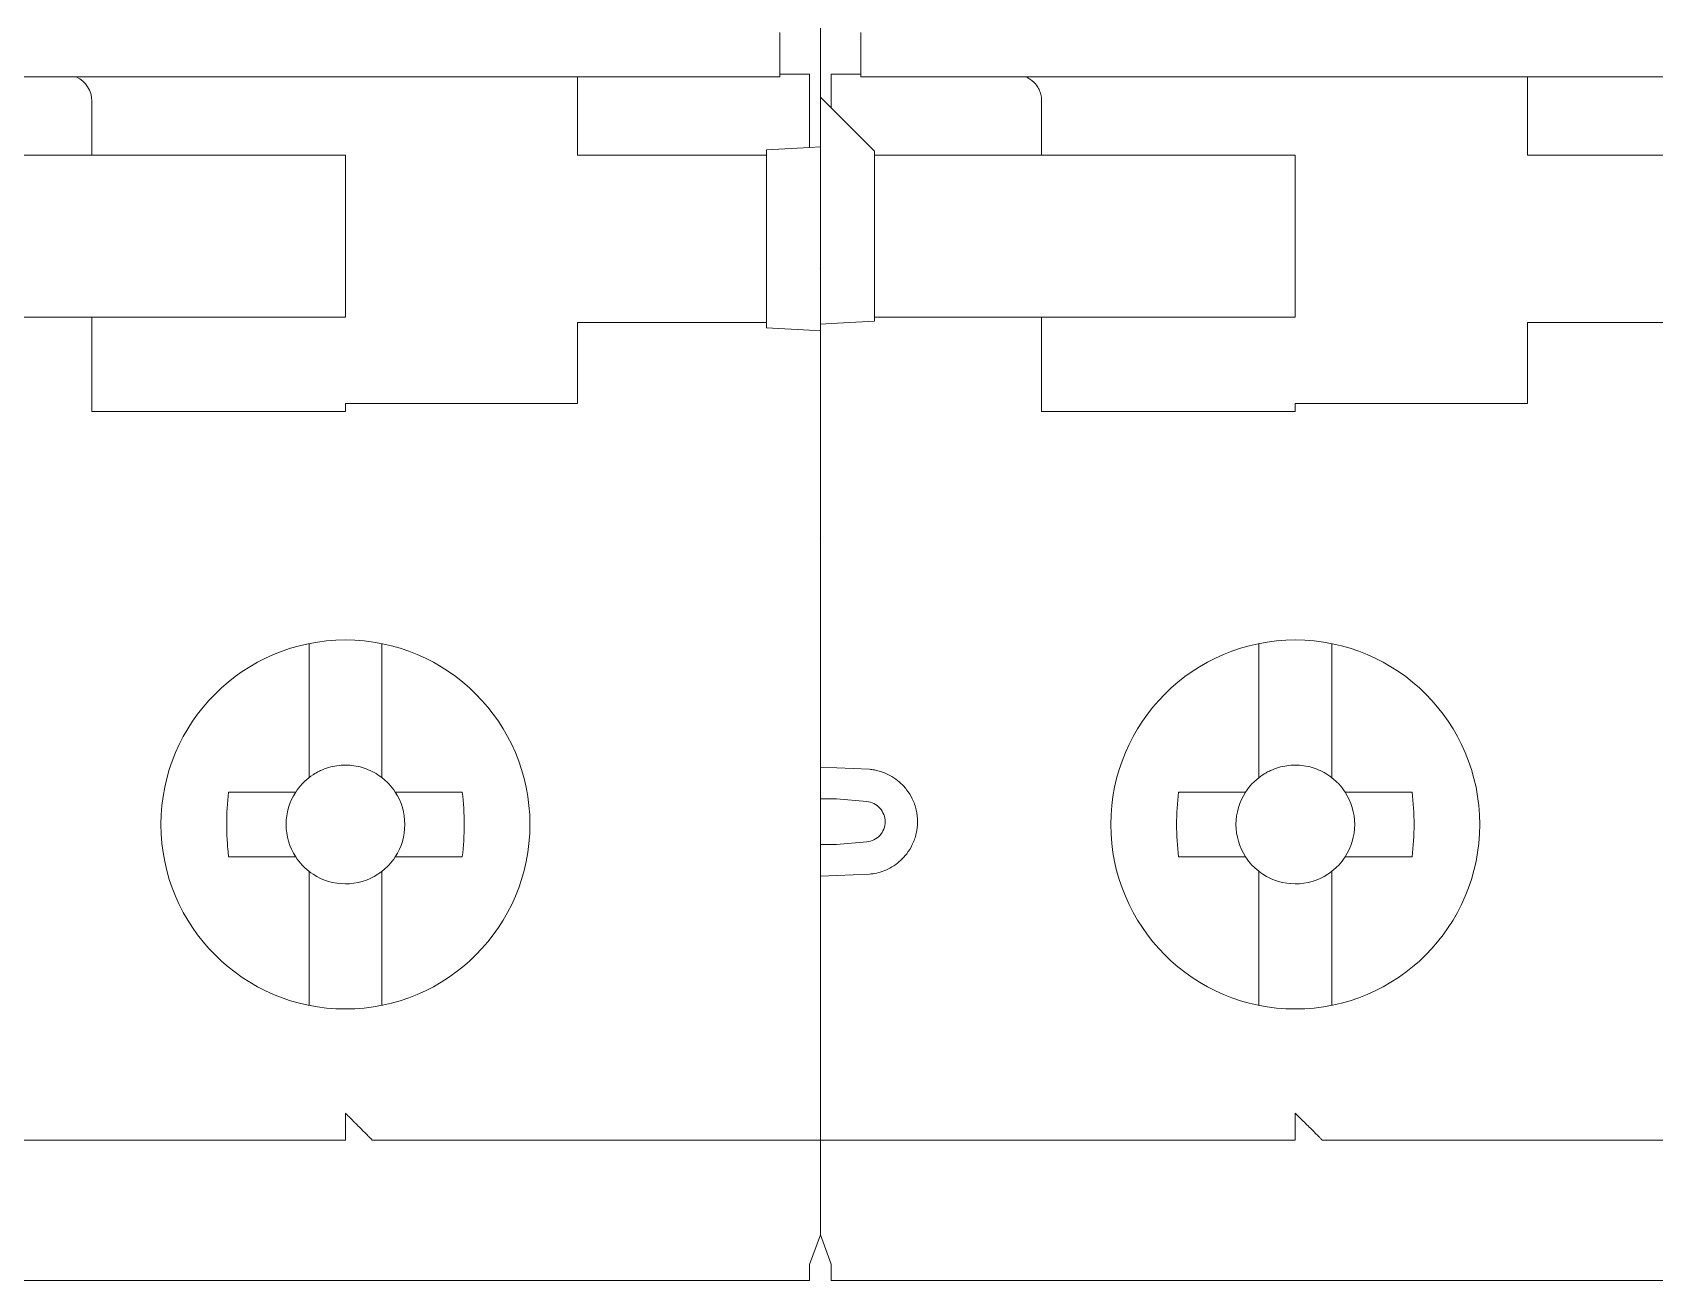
# Model space of a CAD drawing. Header units: millimetres. Extents: x 1359 to 3577, y 1336 to 3557.
# Drawn here: x 2049.47 to 2079.53, y 2922.51 to 2945.63 of the extents above; entities that cross this region are included whole.
import ezdxf

# ---------------------------------------------------------------- set-up
doc = ezdxf.new("R2010")
doc.units = ezdxf.units.MM
doc.layers.add('000-PI-Oprema', color=30, linetype='Continuous', lineweight=5)

msp = doc.modelspace()

# ---------------------------------------------------------------- linework, layer by layer
at = {"layer": '000-PI-Oprema', "color": 0, "lineweight": 0}
for p, q in [((2064.071, 2944.432), (2064.071, 2945.706)), ((2064.071, 2945.706), (2064.071, 2943.509)), ((2033.721, 2944.809), (2059.221, 2944.809)), ((2059.221, 2944.808), (2063.322, 2944.808)), ((2059.571, 2944.808), (2059.571, 2943.356)), ((2063.871, 2944.856), (2063.321, 2944.856)), ((2063.871, 2944.856), (2063.871, 2943.498)), ((2064.821, 2944.856), (2064.271, 2944.856)), ((2064.821, 2944.808), (2068.921, 2944.808)), ((2068.921, 2944.809), (2094.421, 2944.809)), ((2077.171, 2943.356), (2077.171, 2944.809)), ((2050.571, 2943.356), (2050.571, 2944.356)), ((2064.071, 2940.256), (2064.071, 2944.432)), ((2064.071, 2944.432), (2064.271, 2944.232)), ((2064.271, 2944.232), (2064.271, 2944.356)), ((2068.171, 2943.356), (2068.171, 2944.356)), ((2064.271, 2944.232), (2065.071, 2943.432)), ((2063.071, 2943.456), (2063.871, 2943.498)), ((2063.071, 2943.356), (2063.071, 2943.456)), ((2064.071, 2943.509), (2063.871, 2943.498)), ((2064.071, 2943.509), (2064.071, 2940.104)), ((2065.071, 2943.432), (2065.071, 2943.356)), ((2047.471, 2943.356), (2050.571, 2943.356)), ((2050.971, 2943.356), (2050.571, 2943.356)), ((2055.271, 2943.356), (2050.971, 2943.356)), ((2055.271, 2940.356), (2055.271, 2943.356)), ((2059.971, 2943.356), (2059.571, 2943.356)), ((2059.971, 2943.356), (2063.071, 2943.356)), ((2063.071, 2940.256), (2063.071, 2943.356)), ((2068.171, 2943.356), (2065.071, 2943.356)), ((2065.071, 2943.356), (2065.071, 2940.356)), ((2068.171, 2943.356), (2068.571, 2943.356)), ((2068.571, 2943.356), (2072.871, 2943.356)), ((2072.871, 2943.356), (2072.871, 2940.356)), ((2077.571, 2943.356), (2077.171, 2943.356)), ((2077.571, 2943.356), (2080.671, 2943.356)), ((2064.071, 2941.256), (2064.066, 2941.261)), ((2064.076, 2941.056), (2064.071, 2941.056)), ((2050.571, 2940.356), (2047.471, 2940.356)), ((2050.571, 2938.606), (2050.571, 2940.356)), ((2050.571, 2940.356), (2050.971, 2940.356)), ((2050.971, 2940.356), (2055.271, 2940.356)), ((2059.971, 2940.256), (2059.571, 2940.256)), ((2059.571, 2938.756), (2059.571, 2940.256)), ((2059.971, 2940.256), (2063.071, 2940.256)), ((2063.071, 2940.156), (2063.071, 2940.256)), ((2063.871, 2940.114), (2063.071, 2940.156)), ((2064.071, 2940.104), (2063.871, 2940.114)), ((2064.071, 2940.228), (2064.271, 2940.238)), ((2064.071, 2940.228), (2064.071, 2932.333)), ((2064.071, 2940.104), (2064.071, 2925.956)), ((2065.071, 2940.28), (2064.271, 2940.238)), ((2065.071, 2940.356), (2065.071, 2940.28)), ((2068.171, 2940.356), (2065.071, 2940.356)), ((2068.171, 2938.606), (2068.171, 2940.356)), ((2068.171, 2940.356), (2068.571, 2940.356)), ((2072.871, 2940.356), (2068.571, 2940.356)), ((2077.571, 2940.256), (2077.171, 2940.256)), ((2077.171, 2940.256), (2077.171, 2938.756)), ((2080.671, 2940.256), (2077.571, 2940.256)), ((2055.271, 2938.606), (2050.571, 2938.606)), ((2055.271, 2938.756), (2055.271, 2938.606)), ((2055.271, 2938.756), (2059.571, 2938.756)), ((2072.871, 2938.606), (2068.171, 2938.606)), ((2072.871, 2938.756), (2072.871, 2938.606)), ((2077.171, 2938.756), (2072.871, 2938.756)), ((2064.066, 2936.251), (2064.071, 2936.256)), ((2064.071, 2936.456), (2064.076, 2936.456)), ((2054.596, 2934.307), (2054.596, 2934.232)), ((2054.596, 2934.232), (2054.596, 2932.113)), ((2055.946, 2934.232), (2055.946, 2934.307)), ((2055.946, 2931.825), (2055.946, 2934.232)), ((2072.196, 2934.295), (2072.196, 2934.232)), ((2072.196, 2934.232), (2072.196, 2932.113)), ((2073.546, 2934.232), (2073.546, 2934.295)), ((2073.546, 2932.113), (2073.546, 2934.232)), ((2064.071, 2932.159), (2064.071, 2932.332)), ((2064.981, 2931.978), (2064.071, 2932.016)), ((2072.196, 2932.113), (2072.196, 2931.825)), ((2073.546, 2932.113), (2073.546, 2931.825)), ((2053.107, 2931.556), (2053.965, 2931.556)), ((2057.435, 2931.556), (2056.577, 2931.556)), ((2064.071, 2930.584), (2064.071, 2931.429)), ((2064.371, 2931.429), (2064.929, 2931.38)), ((2070.707, 2931.556), (2071.565, 2931.556)), ((2075.035, 2931.556), (2074.177, 2931.556)), ((2064.929, 2930.633), (2064.371, 2930.584)), ((2053.965, 2930.356), (2053.107, 2930.356)), ((2057.435, 2930.356), (2056.577, 2930.356)), ((2071.565, 2930.356), (2070.707, 2930.356)), ((2075.035, 2930.356), (2074.177, 2930.356)), ((2064.071, 2929.997), (2064.981, 2930.035)), ((2072.196, 2930.088), (2072.196, 2929.8)), ((2073.546, 2930.088), (2073.546, 2929.8)), ((2054.596, 2929.8), (2054.596, 2927.68)), ((2055.946, 2927.68), (2055.946, 2929.8)), ((2064.071, 2929.68), (2064.071, 2929.734)), ((2064.071, 2929.68), (2064.071, 2925.956)), ((2072.196, 2929.8), (2072.196, 2927.68)), ((2073.546, 2927.68), (2073.546, 2929.8)), ((2054.596, 2927.68), (2054.596, 2927.606)), ((2055.946, 2927.606), (2055.946, 2927.68)), ((2072.196, 2927.68), (2072.196, 2927.606)), ((2073.546, 2927.606), (2073.546, 2927.68)), ((2064.071, 2925.956), (2064.071, 2923.356)), ((2064.071, 2925.956), (2064.071, 2923.356)), ((2055.271, 2925.106), (2046.471, 2925.106)), ((2064.071, 2925.106), (2055.771, 2925.106)), ((2064.071, 2925.106), (2072.871, 2925.106)), ((2081.671, 2925.106), (2073.371, 2925.106)), ((2064.071, 2923.356), (2063.871, 2922.806)), ((2064.071, 2923.356), (2064.271, 2922.807)), ((2051.471, 2922.506), (2046.671, 2922.506)), ((2051.471, 2922.506), (2059.091, 2922.506)), ((2063.871, 2922.506), (2059.091, 2922.506)), ((2069.071, 2922.506), (2064.271, 2922.506)), ((2076.691, 2922.506), (2069.071, 2922.506)), ((2081.471, 2922.506), (2076.691, 2922.506))]:
    msp.add_line(p, q, dxfattribs=at)
for centre in [(2055.271, 2930.956), (2072.871, 2930.956)]:
    msp.add_circle(centre, 3.418, dxfattribs=at)
for centre, radius, start, end in [((2050.071, 2944.356), 0.5, 0, 64.7859), ((2055.271, 2930.956), 1.1, 136.9319, 146.9443), ((2055.271, 2930.956), 1.1, 135, 136.9319), ((2055.271, 2930.956), 1.1, 133.0681, 135), ((2055.271, 2930.956), 1.1, 123.0557, 133.0681), ((2055.271, 2930.956), 1.1, 46.9319, 56.9443), ((2055.271, 2930.956), 1.1, 45, 46.9319), ((2055.271, 2930.956), 1.1, 43.0681, 45), ((2055.271, 2930.956), 1.1, 33.0557, 43.0681), ((2072.871, 2930.956), 1.1, 136.9319, 146.9443), ((2072.871, 2930.956), 1.1, 135, 136.9319), ((2072.871, 2930.956), 1.1, 133.0681, 135), ((2072.871, 2930.956), 1.1, 123.0557, 133.0681), ((2072.871, 2930.956), 1.1, 46.9319, 56.9443), ((2072.871, 2930.956), 1.1, 33.0557, 43.0681), ((2055.271, 2930.956), 1.1, 213.0557, 223.0681), ((2055.271, 2930.956), 1.1, 223.0681, 225), ((2055.271, 2930.956), 1.1, 225, 226.9319), ((2055.271, 2930.956), 1.1, 313.0681, 315), ((2055.271, 2930.956), 1.1, 315, 316.9319), ((2055.271, 2930.956), 1.1, 316.9319, 326.9443), ((2072.871, 2930.956), 1.1, 213.0557, 223.0681), ((2072.871, 2930.956), 1.1, 223.0681, 225), ((2072.871, 2930.956), 1.1, 225, 226.9319), ((2072.871, 2930.956), 1.1, 315, 316.9319), ((2072.871, 2930.956), 1.1, 316.9319, 326.9443), ((2055.271, 2930.956), 1.1, 226.9319, 236.9443), ((2055.271, 2930.956), 1.1, 303.0557, 313.0681), ((2072.871, 2930.956), 1.1, 226.9319, 236.9443), ((2072.871, 2930.956), 1.1, 303.0557, 313.0681)]:
    msp.add_arc(centre, radius, start, end, dxfattribs=at)
for points, knots in [([(2063.321, 2945.63), (2063.321, 2945.513), (2063.321, 2945.281), (2063.321, 2945.004), (2063.321, 2944.831), (2063.321, 2944.823), (2063.322, 2944.808)], [0, 0, 0, 0, 0.264619, 0.529237, 0.793855, 1, 1, 1, 1]), ([(2064.821, 2944.808), (2064.821, 2944.823), (2064.821, 2944.831), (2064.821, 2945.004), (2064.821, 2945.281), (2064.821, 2945.513), (2064.821, 2945.63)], [0, 0, 0, 0, 0.206145, 0.470763, 0.735381, 1, 1, 1, 1]), ([(2064.271, 2944.856), (2064.271, 2944.856), (2064.271, 2944.802), (2064.271, 2944.617), (2064.271, 2944.487), (2064.271, 2944.356)], [0, 0, 0, 0, 0.5, 0.5, 1, 1, 1, 1]), ([(2067.878, 2944.808), (2067.929, 2944.78), (2068.006, 2944.739), (2068.088, 2944.639), (2068.135, 2944.552), (2068.166, 2944.456), (2068.169, 2944.389), (2068.171, 2944.356)], [0, 0, 0, 0, 0.351287, 0.528122, 0.693874, 0.849103, 1, 1, 1, 1]), ([(2055.871, 2931.878), (2055.782, 2931.936), (2055.684, 2931.981), (2055.481, 2932.041), (2055.378, 2932.056), (2055.165, 2932.056), (2055.061, 2932.041), (2054.909, 2931.996), (2054.859, 2931.977), (2054.787, 2931.944), (2054.763, 2931.932), (2054.728, 2931.913), (2054.716, 2931.906), (2054.699, 2931.896), (2054.691, 2931.891), (2054.682, 2931.885), (2054.677, 2931.882), (2054.673, 2931.881), (2054.671, 2931.878)], [0, 0, 0, 0, 0.25, 0.25, 0.5, 0.5, 0.75, 0.75, 0.875, 0.875, 0.9375, 0.9375, 0.96875, 0.96875, 0.984375, 0.992187, 0.992187, 1, 1, 1, 1]), ([(2064.071, 2931.429), (2064.071, 2931.546), (2064.071, 2931.78), (2064.071, 2932.058), (2064.071, 2932.156), (2064.071, 2932.194)], [0, 0, 0, 0, 0.378161, 0.755931, 1, 1, 1, 1]), ([(2064.981, 2931.978), (2065.011, 2931.974), (2065.072, 2931.967), (2065.16, 2931.946), (2065.271, 2931.91), (2065.399, 2931.847), (2065.544, 2931.742), (2065.675, 2931.605), (2065.783, 2931.428), (2065.855, 2931.226), (2065.879, 2931.006), (2065.855, 2930.787), (2065.784, 2930.585), (2065.675, 2930.408), (2065.545, 2930.27), (2065.399, 2930.165), (2065.257, 2930.097), (2065.117, 2930.052), (2065.026, 2930.041), (2064.981, 2930.035)], [0, 0, 0, 0, 0.031513, 0.062834, 0.094232, 0.152293, 0.210532, 0.279327, 0.348301, 0.424071, 0.50002, 0.57579, 0.651739, 0.720534, 0.789508, 0.847569, 0.905809, 0.95275, 1, 1, 1, 1]), ([(2073.471, 2931.878), (2073.382, 2931.936), (2073.284, 2931.981), (2073.081, 2932.041), (2072.978, 2932.056), (2072.765, 2932.056), (2072.661, 2932.041), (2072.509, 2931.996), (2072.459, 2931.977), (2072.387, 2931.944), (2072.363, 2931.932), (2072.328, 2931.913), (2072.316, 2931.906), (2072.299, 2931.896), (2072.291, 2931.891), (2072.282, 2931.885), (2072.277, 2931.882), (2072.273, 2931.881), (2072.271, 2931.878)], [0, 0, 0, 0, 0.25, 0.25, 0.5, 0.5, 0.75, 0.75, 0.875, 0.875, 0.9375, 0.9375, 0.96875, 0.96875, 0.984375, 0.992188, 0.992188, 1, 1, 1, 1]), ([(2053.107, 2931.556), (2053.083, 2931.357), (2053.071, 2931.157), (2053.071, 2930.856), (2053.074, 2930.756), (2053.083, 2930.606), (2053.087, 2930.556), (2053.094, 2930.481), (2053.098, 2930.443), (2053.102, 2930.4), (2053.105, 2930.378), (2053.106, 2930.369), (2053.107, 2930.362), (2053.109, 2930.359), (2053.107, 2930.356)], [0, 0, 0, 0, 0.5, 0.5, 0.75, 0.75, 0.875, 0.875, 0.9375, 0.96875, 0.984375, 0.992188, 0.992188, 1, 1, 1, 1]), ([(2054.349, 2931.556), (2054.233, 2931.378), (2054.171, 2931.17), (2054.171, 2930.744), (2054.233, 2930.535), (2054.349, 2930.356)], [0, 0, 0, 0, 0.5, 0.5, 1, 1, 1, 1]), ([(2056.193, 2930.356), (2056.309, 2930.535), (2056.371, 2930.744), (2056.371, 2931.167), (2056.31, 2931.378), (2056.193, 2931.556)], [0, 0, 0, 0, 0.5, 0.5, 1, 1, 1, 1]), ([(2064.071, 2931.429), (2064.071, 2931.429), (2064.101, 2931.429), (2064.218, 2931.429), (2064.301, 2931.429), (2064.371, 2931.429)], [0, 0, 0, 0, 0.5, 0.5, 1, 1, 1, 1]), ([(2064.929, 2931.38), (2065.021, 2931.372), (2065.11, 2931.328), (2065.235, 2931.191), (2065.271, 2931.099), (2065.271, 2930.914), (2065.235, 2930.821), (2065.11, 2930.685), (2065.021, 2930.641), (2064.929, 2930.633)], [0, 0, 0, 0, 0.25, 0.25, 0.5, 0.5, 0.75, 0.75, 1, 1, 1, 1]), ([(2071.565, 2931.556), (2071.632, 2931.556), (2071.757, 2931.556), (2071.889, 2931.556), (2071.949, 2931.556)], [0, 0, 0, 0, 0.540007, 1, 1, 1, 1]), ([(2073.793, 2930.356), (2073.909, 2930.535), (2073.971, 2930.743), (2073.971, 2931.169), (2073.909, 2931.378), (2073.793, 2931.556)], [0, 0, 0, 0, 0.5, 0.5, 1, 1, 1, 1]), ([(2064.071, 2929.734), (2064.071, 2929.738), (2064.071, 2929.762), (2064.071, 2929.936), (2064.071, 2930.228), (2064.071, 2930.465), (2064.071, 2930.584)], [0, 0, 0, 0, 0.06983, 0.379482, 0.689581, 1, 1, 1, 1]), ([(2064.071, 2930.584), (2064.071, 2930.584), (2064.104, 2930.584), (2064.215, 2930.584), (2064.293, 2930.584), (2064.371, 2930.584)], [0, 0, 0, 0, 0.5, 0.5, 1, 1, 1, 1]), ([(2071.565, 2930.356), (2071.633, 2930.356), (2071.757, 2930.356), (2071.889, 2930.356), (2071.949, 2930.356)], [0, 0, 0, 0, 0.54278, 1, 1, 1, 1]), ([(2054.671, 2930.034), (2054.849, 2929.918), (2055.057, 2929.857), (2055.482, 2929.856), (2055.693, 2929.918), (2055.871, 2930.034)], [0, 0, 0, 0, 0.5, 0.5, 1, 1, 1, 1]), ([(2072.271, 2930.034), (2072.449, 2929.918), (2072.657, 2929.857), (2073.082, 2929.856), (2073.293, 2929.918), (2073.471, 2930.034)], [0, 0, 0, 0, 0.5, 0.5, 1, 1, 1, 1]), ([(2055.271, 2925.606), (2055.271, 2925.585), (2055.271, 2925.543), (2055.271, 2925.481), (2055.271, 2925.41), (2055.271, 2925.33), (2055.271, 2925.251), (2055.271, 2925.185), (2055.271, 2925.14), (2055.271, 2925.112), (2055.271, 2925.108), (2055.271, 2925.106)], [0, 0, 0, 0, 0.080758, 0.160392, 0.240099, 0.368585, 0.500066, 0.628554, 0.760036, 0.877963, 1, 1, 1, 1]), ([(2055.271, 2925.606), (2055.292, 2925.586), (2055.329, 2925.548), (2055.382, 2925.496), (2055.425, 2925.452), (2055.482, 2925.395), (2055.55, 2925.327), (2055.627, 2925.251), (2055.689, 2925.188), (2055.736, 2925.141), (2055.766, 2925.112), (2055.769, 2925.108), (2055.771, 2925.106)], [0, 0, 0, 0, 0.090531, 0.16862, 0.234268, 0.287481, 0.430984, 0.554468, 0.680793, 0.795506, 0.900919, 1, 1, 1, 1]), ([(2072.871, 2925.606), (2072.871, 2925.585), (2072.871, 2925.543), (2072.871, 2925.481), (2072.871, 2925.41), (2072.871, 2925.33), (2072.871, 2925.251), (2072.871, 2925.185), (2072.871, 2925.14), (2072.871, 2925.112), (2072.871, 2925.108), (2072.871, 2925.106)], [0, 0, 0, 0, 0.080758, 0.160392, 0.240099, 0.368585, 0.500066, 0.628554, 0.760036, 0.877963, 1, 1, 1, 1]), ([(2073.371, 2925.106), (2073.371, 2925.107), (2073.37, 2925.108), (2073.362, 2925.115), (2073.35, 2925.127), (2073.328, 2925.15), (2073.288, 2925.19), (2073.225, 2925.253), (2073.149, 2925.329), (2073.062, 2925.415), (2072.969, 2925.509), (2072.904, 2925.574), (2072.871, 2925.606)], [0, 0, 0, 0, 0.051851, 0.10362, 0.156261, 0.210683, 0.323967, 0.445967, 0.575521, 0.712834, 0.854621, 1, 1, 1, 1]), ([(2063.871, 2922.506), (2063.871, 2922.506), (2063.871, 2922.56), (2063.871, 2922.697), (2063.871, 2922.749), (2063.871, 2922.806)], [0, 0, 0, 0, 0.5, 0.5, 0.737757, 0.737757, 0.737757, 0.737757]), ([(2064.271, 2922.506), (2064.271, 2922.507), (2064.271, 2922.509), (2064.271, 2922.521), (2064.271, 2922.544), (2064.271, 2922.585), (2064.271, 2922.65), (2064.271, 2922.725), (2064.271, 2922.78), (2064.271, 2922.807)], [0, 0, 0, 0, 0.0807576, 0.160392, 0.2400995, 0.3685854, 0.5000663, 0.6285535, 0.7387531, 0.7387531, 0.7387531, 0.7387531])]:
    msp.add_open_spline(points, degree=3, knots=knots, dxfattribs=at)
for points in [[(2054.596, 2932.113), (2054.596, 2932.075), (2054.596, 2932.036), (2054.596, 2931.825)], [(2073.622, 2931.76), (2073.631, 2931.751), (2073.64, 2931.743), (2073.649, 2931.734)], [(2073.649, 2931.734), (2073.658, 2931.725), (2073.666, 2931.716), (2073.675, 2931.707)], [(2053.965, 2931.556), (2054.089, 2931.556), (2054.215, 2931.556), (2054.349, 2931.556)], [(2056.577, 2931.556), (2056.454, 2931.556), (2056.327, 2931.556), (2056.193, 2931.556)], [(2057.435, 2931.556), (2057.483, 2931.158), (2057.483, 2930.754), (2057.435, 2930.356)], [(2070.707, 2931.556), (2070.659, 2931.158), (2070.659, 2930.755), (2070.707, 2930.356)], [(2071.949, 2931.556), (2071.833, 2931.378), (2071.771, 2931.169), (2071.771, 2930.956)], [(2074.177, 2931.556), (2074.054, 2931.556), (2073.927, 2931.556), (2073.793, 2931.556)], [(2075.035, 2930.356), (2075.083, 2930.754), (2075.083, 2931.158), (2075.035, 2931.556)], [(2071.771, 2930.956), (2071.771, 2930.745), (2071.834, 2930.534), (2071.949, 2930.356)], [(2053.965, 2930.356), (2054.089, 2930.356), (2054.215, 2930.356), (2054.349, 2930.356)], [(2056.193, 2930.356), (2056.327, 2930.356), (2056.454, 2930.356), (2056.577, 2930.356)], [(2073.649, 2930.178), (2073.64, 2930.17), (2073.631, 2930.161), (2073.622, 2930.153)], [(2073.793, 2930.356), (2073.927, 2930.356), (2074.054, 2930.356), (2074.177, 2930.356)], [(2054.596, 2930.088), (2054.596, 2929.876), (2054.596, 2929.838), (2054.596, 2929.8)], [(2055.946, 2930.088), (2055.946, 2929.876), (2055.946, 2929.838), (2055.946, 2929.8)]]:
    msp.add_open_spline(points, degree=3, dxfattribs=at)

doc.saveas('drawing.dxf')
